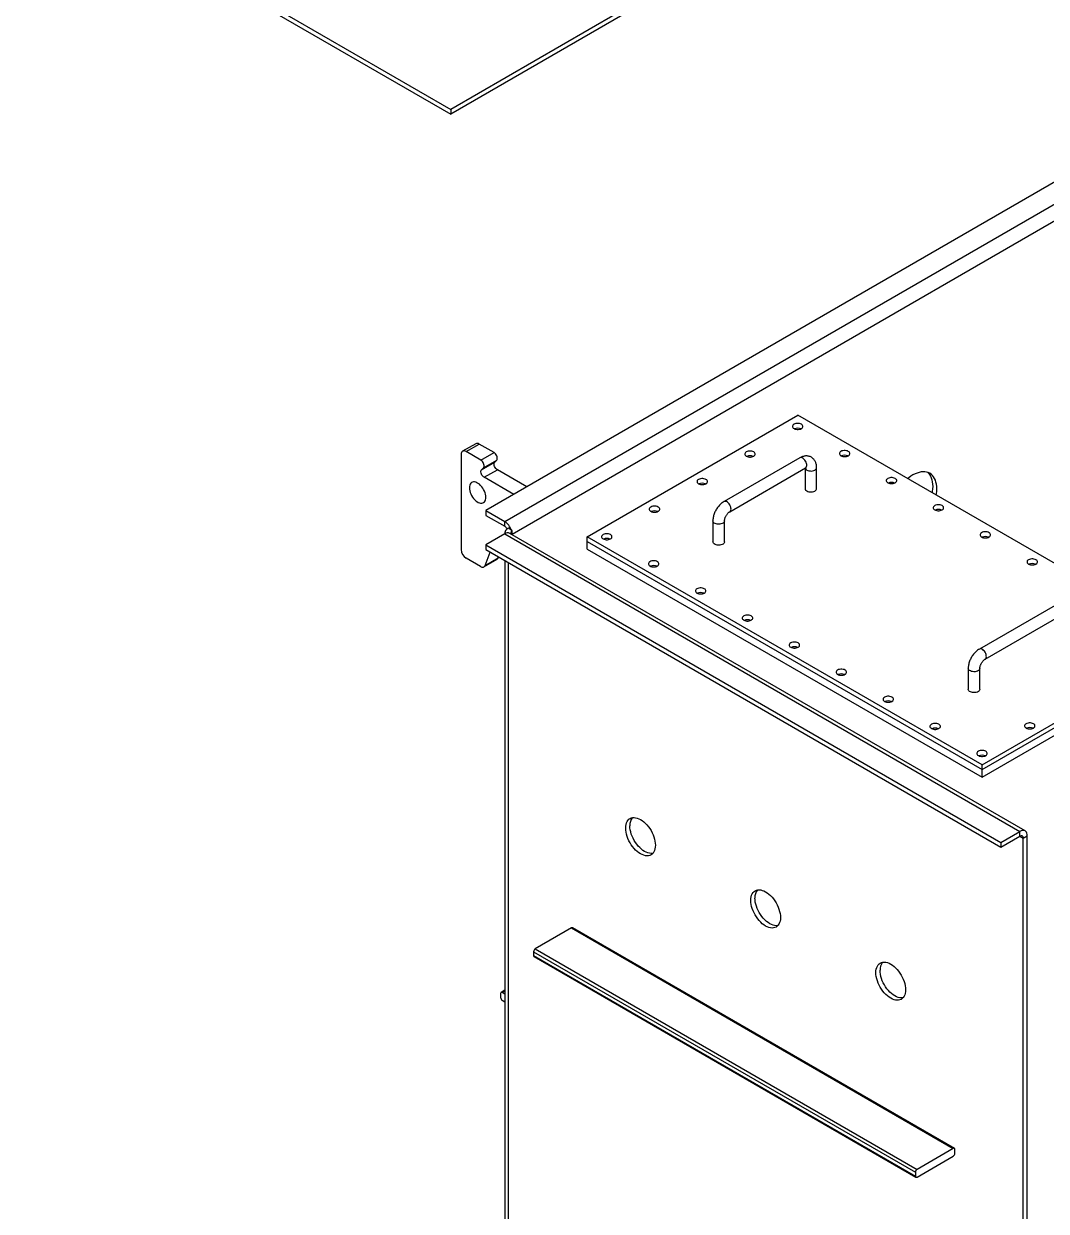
# Model space of a CAD drawing. Header units: inches. Extents: x 0.1 to 16.9, y 0.1 to 10.9.
# Drawn here: x 11.444 to 13.16, y 7.198 to 9.19 of the extents above; entities that cross this region are included whole.
import ezdxf

# ---------------------------------------------------------------- set-up
doc = ezdxf.new("R2010")
doc.units = ezdxf.units.IN
doc.header["$MEASUREMENT"] = 0

msp = doc.modelspace()

# ---------------------------------------------------------------- linework, layer by layer
at = {"color": 7, "linetype": 'Continuous', "lineweight": 25}
for p, q in [((13.57226, 9.86137), (12.16081, 9.04655)), ((13.57226, 9.85339), (12.16081, 9.03858)), ((11.23549, 9.58073), (12.16081, 9.04655)), ((11.23549, 9.57275), (12.16081, 9.03858)), ((13.56491, 9.15008), (12.21975, 8.37353)), ((12.25152, 8.3552), (13.59668, 9.13174)), ((13.60911, 9.11021), (12.26395, 8.33367)), ((12.16081, 9.04655), (12.16081, 9.03858)), ((12.38963, 8.32969), (12.74318, 8.53379)), ((13.40609, 8.1511), (12.74318, 8.53379)), ((12.20285, 8.48573), (12.18075, 8.47298)), ((12.17832, 8.46761), (12.17832, 8.30813)), ((12.18661, 8.4724), (12.20871, 8.48515)), ((12.21147, 8.45805), (12.18661, 8.4724)), ((12.23356, 8.4708), (12.20871, 8.48515)), ((12.21147, 8.45805), (12.23356, 8.4708)), ((12.21257, 8.4421), (12.23467, 8.45485)), ((12.21589, 8.44529), (12.23798, 8.45804)), ((12.23467, 8.45485), (12.23798, 8.45804)), ((12.74653, 8.46198), (12.61947, 8.38863)), ((12.21257, 8.4421), (12.21589, 8.44529)), ((12.21699, 8.42934), (12.23909, 8.4421)), ((12.26671, 8.40064), (12.21699, 8.42934)), ((12.28881, 8.4134), (12.23909, 8.4421)), ((12.62923, 8.37171), (12.75629, 8.44506)), ((12.75545, 8.44458), (12.75545, 8.41046)), ((12.77498, 8.41046), (12.77498, 8.44555)), ((12.21975, 8.37353), (12.25152, 8.3552)), ((12.21975, 8.37353), (12.21975, 8.36556)), ((12.21975, 8.36556), (12.25152, 8.34722)), ((12.25152, 8.34722), (12.25152, 8.3552)), ((12.60077, 8.35625), (12.60077, 8.32117)), ((12.62031, 8.32117), (12.62031, 8.35625)), ((12.25152, 8.33447), (12.21975, 8.31613)), ((12.25152, 8.33447), (13.11607, 7.83537)), ((12.25189, 8.33686), (12.25189, 8.33468)), ((12.26265, 8.34079), (12.25704, 8.34403)), ((13.12486, 7.83624), (12.26031, 8.33534)), ((12.26395, 8.34005), (12.26265, 8.34079)), ((12.26395, 8.33367), (12.26357, 8.33345)), ((12.26395, 8.33367), (12.26395, 8.34005)), ((12.26395, 8.33367), (12.26395, 8.33323)), ((13.05254, 7.947), (12.38963, 8.32969)), ((12.38963, 8.32171), (12.38963, 8.32969)), ((12.21975, 8.31613), (13.0843, 7.81704)), ((12.21975, 8.31613), (12.21975, 8.30815)), ((12.21975, 8.30815), (13.0843, 7.80906)), ((12.38963, 8.32171), (13.05254, 7.93902)), ((12.38963, 8.30895), (12.38963, 8.32171)), ((12.38963, 8.30895), (13.05254, 7.92626)), ((12.21085, 8.27979), (12.18661, 8.29378)), ((12.2167, 8.27921), (12.2388, 8.29196)), ((12.21863, 8.28157), (12.22728, 8.30381)), ((12.21863, 8.28157), (12.24072, 8.29433)), ((12.24072, 8.29433), (12.24127, 8.29573)), ((12.25189, 8.2896), (12.25189, 6.15835)), ((12.25704, 8.28663), (12.25704, 6.15118)), ((13.17506, 8.21459), (13.048, 8.14125)), ((13.05776, 8.12433), (13.18482, 8.19768)), ((13.05254, 7.947), (13.40609, 8.1511)), ((13.05254, 7.93902), (13.40609, 8.14312)), ((13.05254, 7.92626), (13.40609, 8.13037)), ((13.0293, 8.10887), (13.0293, 8.07378)), ((13.04883, 8.07378), (13.04883, 8.10887)), ((13.05254, 7.93902), (13.05254, 7.947)), ((13.05254, 7.92626), (13.05254, 7.93902)), ((13.0843, 7.81704), (13.11607, 7.83537)), ((13.11607, 7.8274), (13.11607, 7.83537)), ((13.12159, 7.82421), (13.1285, 7.8282)), ((13.1285, 5.66404), (13.1285, 7.8282)), ((13.0843, 7.80906), (13.11607, 7.8274)), ((13.0843, 7.81704), (13.0843, 7.80906)), ((13.11607, 7.8274), (13.12159, 7.82421)), ((13.12159, 5.66006), (13.12159, 7.82421)), ((12.36339, 7.67343), (12.30262, 7.63835)), ((12.36339, 7.67343), (13.0042, 7.30349)), ((13.00615, 7.30369), (12.36534, 7.67362)), ((12.29986, 7.63356), (12.94067, 7.26363)), ((12.29986, 7.63356), (12.29986, 7.62719)), ((12.30262, 7.63835), (12.94343, 7.26841)), ((12.29986, 7.62719), (12.94067, 7.25725)), ((12.30067, 7.6254), (12.94148, 7.25546)), ((12.24461, 7.56336), (12.24461, 7.55698)), ((12.25189, 7.56889), (12.24542, 7.56515)), ((12.25189, 7.56757), (12.24738, 7.56496)), ((12.25189, 7.56235), (12.24738, 7.56496)), ((12.24738, 7.5522), (12.25189, 7.54959)), ((13.0042, 7.30349), (12.94343, 7.26841)), ((12.94343, 7.25566), (13.0042, 7.29074)), ((13.00696, 7.29552), (13.00696, 7.3019)), ((12.94067, 7.26363), (12.94067, 7.25725))]:
    msp.add_line(p, q, dxfattribs=at)
at = {"color": 7, "linetype": 'Continuous', "lineweight": 25, "flags": 128}
for points in [[(12.73696, 8.51107), (12.7385, 8.51036), (12.74028, 8.50987), (12.74219, 8.50961), (12.74416, 8.50961), (12.74608, 8.50987), (12.74786, 8.51036), (12.74939, 8.51107), (12.75062, 8.51196), (12.75147, 8.51298), (12.75191, 8.51409), (12.75191, 8.51522), (12.75147, 8.51633), (12.75062, 8.51735), (12.74939, 8.51824), (12.74786, 8.51895), (12.74608, 8.51944), (12.74416, 8.5197), (12.74219, 8.5197), (12.74028, 8.51944), (12.7385, 8.51895), (12.73696, 8.51824), (12.73574, 8.51735), (12.73488, 8.51633), (12.73445, 8.51522), (12.73445, 8.51409), (12.73488, 8.51298), (12.73574, 8.51196), (12.73696, 8.51107)], [(12.18661, 8.4724), (12.18499, 8.47315), (12.18344, 8.4735), (12.182, 8.47344), (12.18075, 8.47298), (12.17972, 8.47212), (12.17895, 8.47091), (12.17848, 8.46939), (12.17832, 8.46761)], [(12.23798, 8.45804), (12.23866, 8.45901), (12.23903, 8.46031), (12.23906, 8.46185), (12.23877, 8.46355), (12.23817, 8.4653), (12.23728, 8.467), (12.23617, 8.46854), (12.23491, 8.46983), (12.23356, 8.4708)], [(12.65686, 8.46482), (12.6584, 8.46412), (12.66017, 8.46362), (12.66209, 8.46337), (12.66406, 8.46337), (12.66598, 8.46362), (12.66775, 8.46412), (12.66929, 8.46482), (12.67052, 8.46571), (12.67137, 8.46674), (12.67181, 8.46784), (12.67181, 8.46898), (12.67137, 8.47009), (12.67052, 8.47111), (12.66929, 8.472), (12.66775, 8.47271), (12.66598, 8.4732), (12.66406, 8.47345), (12.66209, 8.47345), (12.66017, 8.4732), (12.6584, 8.47271), (12.65686, 8.472), (12.65564, 8.47111), (12.65478, 8.47009), (12.65434, 8.46898), (12.65434, 8.46784), (12.65478, 8.46674), (12.65564, 8.46571), (12.65686, 8.46482)], [(12.81569, 8.46562), (12.81722, 8.46491), (12.819, 8.46442), (12.82092, 8.46417), (12.82288, 8.46417), (12.8248, 8.46442), (12.82658, 8.46491), (12.82811, 8.46562), (12.82934, 8.46651), (12.8302, 8.46753), (12.83063, 8.46864), (12.83063, 8.46978), (12.8302, 8.47089), (12.82934, 8.47191), (12.82811, 8.4728), (12.82658, 8.47351), (12.8248, 8.474), (12.82288, 8.47425), (12.82092, 8.47425), (12.819, 8.474), (12.81722, 8.47351), (12.81569, 8.4728), (12.81446, 8.47191), (12.8136, 8.47089), (12.81317, 8.46978), (12.81317, 8.46864), (12.8136, 8.46753), (12.81446, 8.46651), (12.81569, 8.46562)], [(12.21589, 8.44529), (12.21656, 8.44626), (12.21693, 8.44755), (12.21697, 8.44909), (12.21667, 8.45079), (12.21607, 8.45254), (12.21519, 8.45424), (12.21408, 8.45578), (12.21281, 8.45708), (12.21147, 8.45805)], [(12.23909, 8.4421), (12.23774, 8.44307), (12.23648, 8.44436), (12.23537, 8.4459), (12.23449, 8.4476), (12.23388, 8.44935), (12.23359, 8.45105), (12.23363, 8.45259), (12.234, 8.45389), (12.23467, 8.45485)], [(12.75629, 8.44506), (12.75667, 8.44532), (12.75751, 8.44626), (12.75806, 8.44755), (12.7583, 8.44911), (12.75822, 8.45088), (12.75782, 8.45277), (12.75712, 8.4547), (12.75616, 8.45657), (12.75497, 8.4583), (12.75361, 8.45981), (12.75216, 8.46102), (12.75066, 8.46188), (12.7492, 8.46235), (12.74785, 8.46241), (12.74666, 8.46205), (12.74653, 8.46198)], [(12.21699, 8.42934), (12.21565, 8.43031), (12.21438, 8.4316), (12.21327, 8.43315), (12.21239, 8.43484), (12.21179, 8.43659), (12.21149, 8.43829), (12.21153, 8.43983), (12.2119, 8.44113), (12.21257, 8.4421)], [(12.57676, 8.41858), (12.5783, 8.41787), (12.58007, 8.41738), (12.58199, 8.41713), (12.58396, 8.41713), (12.58588, 8.41738), (12.58765, 8.41787), (12.58919, 8.41858), (12.59042, 8.41947), (12.59127, 8.4205), (12.59171, 8.4216), (12.59171, 8.42274), (12.59127, 8.42385), (12.59042, 8.42487), (12.58919, 8.42576), (12.58765, 8.42647), (12.58588, 8.42696), (12.58396, 8.42721), (12.58199, 8.42721), (12.58007, 8.42696), (12.5783, 8.42647), (12.57676, 8.42576), (12.57553, 8.42487), (12.57468, 8.42385), (12.57424, 8.42274), (12.57424, 8.4216), (12.57468, 8.4205), (12.57553, 8.41947), (12.57676, 8.41858)], [(12.75831, 8.44156), (12.75996, 8.4408), (12.76185, 8.44025), (12.7639, 8.43996), (12.76601, 8.43993), (12.76809, 8.44016), (12.77003, 8.44064), (12.77174, 8.44135), (12.77315, 8.44226), (12.77419, 8.44332), (12.77481, 8.44448), (12.77498, 8.44555)], [(12.89441, 8.42018), (12.89594, 8.41947), (12.89772, 8.41898), (12.89964, 8.41872), (12.9016, 8.41872), (12.90352, 8.41898), (12.9053, 8.41947), (12.90684, 8.42018), (12.90806, 8.42107), (12.90892, 8.42209), (12.90935, 8.4232), (12.90935, 8.42433), (12.90892, 8.42544), (12.90806, 8.42646), (12.90684, 8.42735), (12.9053, 8.42806), (12.90352, 8.42855), (12.9016, 8.42881), (12.89964, 8.42881), (12.89772, 8.42855), (12.89594, 8.42806), (12.89441, 8.42735), (12.89318, 8.42646), (12.89232, 8.42544), (12.89189, 8.42433), (12.89189, 8.4232), (12.89232, 8.42209), (12.89318, 8.42107), (12.89441, 8.42018)], [(12.97563, 8.3996), (12.97597, 8.40177), (12.97643, 8.40603), (12.97658, 8.41015), (12.97643, 8.41409), (12.97597, 8.41783), (12.97521, 8.42133), (12.97416, 8.42457), (12.97283, 8.42753), (12.97121, 8.43018), (12.96934, 8.4325), (12.96721, 8.43447), (12.96485, 8.43608), (12.96227, 8.43732), (12.9595, 8.43818), (12.95655, 8.43864), (12.95345, 8.43872), (12.95023, 8.4384), (12.94689, 8.43769), (12.94348, 8.43659), (12.94002, 8.43512), (12.93653, 8.43328), (12.93304, 8.43109), (12.92957, 8.42856), (12.92786, 8.42718)], [(12.96118, 8.43771), (12.96243, 8.43648), (12.96431, 8.43416), (12.96592, 8.43152), (12.96726, 8.42856), (12.96831, 8.42532), (12.96907, 8.42182), (12.96952, 8.41808), (12.96967, 8.41414), (12.96952, 8.41002), (12.96907, 8.40575), (12.96873, 8.40358)], [(12.21975, 8.39585), (12.2196, 8.39832), (12.21914, 8.4009), (12.21839, 8.40356), (12.21735, 8.40622), (12.21607, 8.40883), (12.21455, 8.41132), (12.21285, 8.41365), (12.21099, 8.41576), (12.20902, 8.4176), (12.20698, 8.41913), (12.20491, 8.42032), (12.20287, 8.42114), (12.2009, 8.42158), (12.19904, 8.42162), (12.19733, 8.42126), (12.19582, 8.42051), (12.19453, 8.41939), (12.1935, 8.41793), (12.19275, 8.41614), (12.19229, 8.41408), (12.19213, 8.4118), (12.19229, 8.40933), (12.19275, 8.40674), (12.1935, 8.40409), (12.19453, 8.40143), (12.19582, 8.39882), (12.19733, 8.39632), (12.19904, 8.394), (12.2009, 8.39189), (12.20287, 8.39005), (12.20491, 8.38851), (12.20698, 8.38732), (12.20902, 8.3865), (12.21099, 8.38606), (12.21285, 8.38602), (12.21455, 8.38638), (12.21607, 8.38713), (12.21735, 8.38825), (12.21839, 8.38972), (12.21914, 8.3915), (12.2196, 8.39356), (12.21975, 8.39585)], [(12.75831, 8.40647), (12.75996, 8.40571), (12.76185, 8.40517), (12.7639, 8.40487), (12.76601, 8.40484), (12.76809, 8.40507), (12.77003, 8.40555), (12.77174, 8.40626), (12.77315, 8.40717), (12.77419, 8.40823), (12.77481, 8.4094), (12.77498, 8.41046)], [(12.62923, 8.37172), (12.62961, 8.37197), (12.63045, 8.37292), (12.631, 8.3742), (12.63125, 8.37576), (12.63116, 8.37753), (12.63077, 8.37942), (12.63007, 8.38135), (12.6291, 8.38322), (12.62791, 8.38495), (12.62656, 8.38646), (12.6251, 8.38767), (12.6236, 8.38853), (12.62215, 8.389), (12.62079, 8.38906), (12.6196, 8.3887), (12.61946, 8.38863)], [(12.49666, 8.37234), (12.4982, 8.37163), (12.49997, 8.37114), (12.50189, 8.37089), (12.50386, 8.37089), (12.50578, 8.37114), (12.50755, 8.37163), (12.50909, 8.37234), (12.51032, 8.37323), (12.51117, 8.37425), (12.51161, 8.37536), (12.51161, 8.3765), (12.51117, 8.3776), (12.51032, 8.37863), (12.50909, 8.37952), (12.50755, 8.38023), (12.50578, 8.38072), (12.50386, 8.38097), (12.50189, 8.38097), (12.49997, 8.38072), (12.4982, 8.38023), (12.49666, 8.37952), (12.49543, 8.37863), (12.49458, 8.3776), (12.49414, 8.3765), (12.49414, 8.37536), (12.49458, 8.37425), (12.49543, 8.37323), (12.49666, 8.37234)], [(12.97313, 8.37473), (12.97467, 8.37402), (12.97644, 8.37353), (12.97836, 8.37328), (12.98033, 8.37328), (12.98224, 8.37353), (12.98402, 8.37402), (12.98556, 8.37473), (12.98678, 8.37562), (12.98764, 8.37665), (12.98808, 8.37775), (12.98808, 8.37889), (12.98764, 8.38), (12.98678, 8.38102), (12.98556, 8.38191), (12.98402, 8.38262), (12.98224, 8.38311), (12.98033, 8.38336), (12.97836, 8.38336), (12.97644, 8.38311), (12.97467, 8.38262), (12.97313, 8.38191), (12.9719, 8.38102), (12.97105, 8.38), (12.97061, 8.37889), (12.97061, 8.37775), (12.97105, 8.37665), (12.9719, 8.37562), (12.97313, 8.37473)], [(12.62031, 8.35625), (12.62027, 8.35579), (12.61988, 8.3546), (12.61904, 8.35348), (12.61781, 8.35249), (12.61624, 8.35167), (12.6144, 8.35107), (12.61238, 8.35072), (12.61028, 8.35062), (12.60818, 8.35078), (12.6062, 8.3512), (12.60442, 8.35186), (12.60293, 8.35272), (12.60179, 8.35375), (12.60106, 8.35489), (12.60078, 8.3561), (12.60077, 8.35626)], [(12.25704, 8.34403), (12.25525, 8.34282), (12.25381, 8.34146), (12.25275, 8.33999), (12.25211, 8.33844), (12.25189, 8.33686), (12.25211, 8.33527), (12.25224, 8.33486)], [(12.41656, 8.3261), (12.4181, 8.32539), (12.41987, 8.3249), (12.42179, 8.32465), (12.42376, 8.32465), (12.42567, 8.3249), (12.42745, 8.32539), (12.42899, 8.3261), (12.43021, 8.32699), (12.43107, 8.32801), (12.43151, 8.32912), (12.43151, 8.33026), (12.43107, 8.33136), (12.43021, 8.33239), (12.42899, 8.33327), (12.42745, 8.33398), (12.42567, 8.33448), (12.42376, 8.33473), (12.42179, 8.33473), (12.41987, 8.33448), (12.4181, 8.33398), (12.41656, 8.33327), (12.41533, 8.33239), (12.41448, 8.33136), (12.41404, 8.33026), (12.41404, 8.32912), (12.41448, 8.32801), (12.41533, 8.32699), (12.41656, 8.3261)], [(13.05185, 8.32929), (13.05339, 8.32858), (13.05516, 8.32809), (13.05708, 8.32783), (13.05905, 8.32783), (13.06097, 8.32809), (13.06274, 8.32858), (13.06428, 8.32929), (13.0655, 8.33018), (13.06636, 8.3312), (13.0668, 8.33231), (13.0668, 8.33344), (13.06636, 8.33455), (13.0655, 8.33558), (13.06428, 8.33646), (13.06274, 8.33717), (13.06097, 8.33767), (13.05905, 8.33792), (13.05708, 8.33792), (13.05516, 8.33767), (13.05339, 8.33717), (13.05185, 8.33646), (13.05062, 8.33558), (13.04977, 8.33455), (13.04933, 8.33344), (13.04933, 8.33231), (13.04977, 8.3312), (13.05062, 8.33018), (13.05185, 8.32929)], [(12.62031, 8.32117), (12.62027, 8.32071), (12.61988, 8.31951), (12.61904, 8.31839), (12.61781, 8.3174), (12.61624, 8.31659), (12.6144, 8.31599), (12.61238, 8.31563), (12.61028, 8.31553), (12.60818, 8.31569), (12.6062, 8.31612), (12.60442, 8.31677), (12.60293, 8.31763), (12.60179, 8.31866), (12.60106, 8.31981), (12.60078, 8.32101), (12.60077, 8.32117)], [(12.49528, 8.28065), (12.49682, 8.27995), (12.49859, 8.27945), (12.50051, 8.2792), (12.50248, 8.2792), (12.5044, 8.27945), (12.50617, 8.27995), (12.50771, 8.28065), (12.50893, 8.28154), (12.50979, 8.28257), (12.51023, 8.28367), (12.51023, 8.28481), (12.50979, 8.28592), (12.50893, 8.28694), (12.50771, 8.28783), (12.50617, 8.28854), (12.5044, 8.28903), (12.50248, 8.28928), (12.50051, 8.28928), (12.49859, 8.28903), (12.49682, 8.28854), (12.49528, 8.28783), (12.49405, 8.28694), (12.4932, 8.28592), (12.49276, 8.28481), (12.49276, 8.28367), (12.4932, 8.28257), (12.49405, 8.28154), (12.49528, 8.28065)], [(13.13057, 8.28384), (13.13211, 8.28314), (13.13388, 8.28264), (13.1358, 8.28239), (13.13777, 8.28239), (13.13969, 8.28264), (13.14146, 8.28314), (13.143, 8.28384), (13.14423, 8.28473), (13.14508, 8.28576), (13.14552, 8.28686), (13.14552, 8.288), (13.14508, 8.28911), (13.14423, 8.29013), (13.143, 8.29102), (13.14146, 8.29173), (13.13969, 8.29222), (13.13777, 8.29247), (13.1358, 8.29247), (13.13388, 8.29222), (13.13211, 8.29173), (13.13057, 8.29102), (13.12934, 8.29013), (13.12849, 8.28911), (13.12805, 8.288), (13.12805, 8.28686), (13.12849, 8.28576), (13.12934, 8.28473), (13.13057, 8.28384)], [(12.21085, 8.27979), (12.2121, 8.27917), (12.21333, 8.27879), (12.2145, 8.27866), (12.21559, 8.27877), (12.21657, 8.27913), (12.21741, 8.27973), (12.2181, 8.28055), (12.21863, 8.28157)], [(12.574, 8.23521), (12.57554, 8.2345), (12.57731, 8.23401), (12.57923, 8.23376), (12.5812, 8.23376), (12.58312, 8.23401), (12.58489, 8.2345), (12.58643, 8.23521), (12.58765, 8.2361), (12.58851, 8.23712), (12.58895, 8.23823), (12.58895, 8.23937), (12.58851, 8.24047), (12.58765, 8.2415), (12.58643, 8.24239), (12.58489, 8.24309), (12.58312, 8.24359), (12.5812, 8.24384), (12.57923, 8.24384), (12.57731, 8.24359), (12.57554, 8.24309), (12.574, 8.24239), (12.57277, 8.2415), (12.57192, 8.24047), (12.57148, 8.23937), (12.57148, 8.23823), (12.57192, 8.23712), (12.57277, 8.2361), (12.574, 8.23521)], [(12.65272, 8.18977), (12.65426, 8.18906), (12.65603, 8.18856), (12.65795, 8.18831), (12.65992, 8.18831), (12.66184, 8.18856), (12.66361, 8.18906), (12.66515, 8.18977), (12.66638, 8.19065), (12.66723, 8.19168), (12.66767, 8.19279), (12.66767, 8.19392), (12.66723, 8.19503), (12.66638, 8.19605), (12.66515, 8.19694), (12.66361, 8.19765), (12.66184, 8.19814), (12.65992, 8.1984), (12.65795, 8.1984), (12.65603, 8.19814), (12.65426, 8.19765), (12.65272, 8.19694), (12.65149, 8.19605), (12.65064, 8.19503), (12.6502, 8.19392), (12.6502, 8.19279), (12.65064, 8.19168), (12.65149, 8.19065), (12.65272, 8.18977)], [(12.73144, 8.14432), (12.73298, 8.14361), (12.73475, 8.14312), (12.73667, 8.14287), (12.73864, 8.14287), (12.74056, 8.14312), (12.74233, 8.14361), (12.74387, 8.14432), (12.7451, 8.14521), (12.74595, 8.14623), (12.74639, 8.14734), (12.74639, 8.14848), (12.74595, 8.14958), (12.7451, 8.15061), (12.74387, 8.1515), (12.74233, 8.1522), (12.74056, 8.1527), (12.73864, 8.15295), (12.73667, 8.15295), (12.73475, 8.1527), (12.73298, 8.1522), (12.73144, 8.1515), (12.73021, 8.15061), (12.72936, 8.14958), (12.72892, 8.14848), (12.72892, 8.14734), (12.72936, 8.14623), (12.73021, 8.14521), (12.73144, 8.14432)], [(13.05776, 8.12433), (13.05814, 8.12459), (13.05898, 8.12553), (13.05953, 8.12681), (13.05977, 8.12838), (13.05969, 8.13014), (13.05929, 8.13204), (13.0586, 8.13396), (13.05763, 8.13584), (13.05644, 8.13757), (13.05508, 8.13907), (13.05363, 8.14028), (13.05213, 8.14115), (13.05067, 8.14162), (13.04932, 8.14168), (13.04813, 8.14132), (13.04799, 8.14124)], [(12.81016, 8.09888), (12.8117, 8.09817), (12.81347, 8.09768), (12.81539, 8.09742), (12.81736, 8.09742), (12.81928, 8.09768), (12.82105, 8.09817), (12.82259, 8.09888), (12.82382, 8.09976), (12.82467, 8.10079), (12.82511, 8.1019), (12.82511, 8.10303), (12.82467, 8.10414), (12.82382, 8.10516), (12.82259, 8.10605), (12.82105, 8.10676), (12.81928, 8.10725), (12.81736, 8.10751), (12.81539, 8.10751), (12.81347, 8.10725), (12.8117, 8.10676), (12.81016, 8.10605), (12.80893, 8.10516), (12.80808, 8.10414), (12.80764, 8.10303), (12.80764, 8.1019), (12.80808, 8.10079), (12.80893, 8.09976), (12.81016, 8.09888)], [(13.04883, 8.10887), (13.0488, 8.10841), (13.0484, 8.10721), (13.04757, 8.10609), (13.04634, 8.1051), (13.04477, 8.10429), (13.04293, 8.10369), (13.04091, 8.10333), (13.0388, 8.10323), (13.03671, 8.1034), (13.03473, 8.10382), (13.03295, 8.10447), (13.03146, 8.10533), (13.03032, 8.10636), (13.02959, 8.10751), (13.02931, 8.10871), (13.0293, 8.10887)], [(13.04883, 8.07378), (13.0488, 8.07332), (13.0484, 8.07213), (13.04757, 8.07101), (13.04634, 8.07002), (13.04477, 8.0692), (13.04293, 8.0686), (13.04091, 8.06824), (13.0388, 8.06815), (13.03671, 8.06831), (13.03473, 8.06873), (13.03295, 8.06939), (13.03146, 8.07025), (13.03032, 8.07128), (13.02959, 8.07242), (13.02931, 8.07363), (13.0293, 8.07378)], [(12.88888, 8.05343), (12.89042, 8.05272), (12.89219, 8.05223), (12.89411, 8.05198), (12.89608, 8.05198), (12.898, 8.05223), (12.89977, 8.05272), (12.90131, 8.05343), (12.90254, 8.05432), (12.90339, 8.05534), (12.90383, 8.05645), (12.90383, 8.05759), (12.90339, 8.0587), (12.90254, 8.05972), (12.90131, 8.06061), (12.89977, 8.06132), (12.898, 8.06181), (12.89608, 8.06206), (12.89411, 8.06206), (12.89219, 8.06181), (12.89042, 8.06132), (12.88888, 8.06061), (12.88765, 8.05972), (12.8868, 8.0587), (12.88636, 8.05759), (12.88636, 8.05645), (12.8868, 8.05534), (12.88765, 8.05432), (12.88888, 8.05343)], [(12.9676, 8.00799), (12.96914, 8.00728), (12.97091, 8.00679), (12.97283, 8.00653), (12.9748, 8.00653), (12.97672, 8.00679), (12.97849, 8.00728), (12.98003, 8.00799), (12.98126, 8.00888), (12.98211, 8.0099), (12.98255, 8.01101), (12.98255, 8.01214), (12.98211, 8.01325), (12.98126, 8.01427), (12.98003, 8.01516), (12.97849, 8.01587), (12.97672, 8.01636), (12.9748, 8.01662), (12.97283, 8.01662), (12.97091, 8.01636), (12.96914, 8.01587), (12.9676, 8.01516), (12.96638, 8.01427), (12.96552, 8.01325), (12.96508, 8.01214), (12.96508, 8.01101), (12.96552, 8.0099), (12.96638, 8.00888), (12.9676, 8.00799)], [(13.12643, 8.00878), (13.12796, 8.00808), (13.12974, 8.00758), (13.13166, 8.00733), (13.13362, 8.00733), (13.13554, 8.00758), (13.13732, 8.00808), (13.13886, 8.00878), (13.14008, 8.00967), (13.14094, 8.0107), (13.14137, 8.0118), (13.14137, 8.01294), (13.14094, 8.01405), (13.14008, 8.01507), (13.13886, 8.01596), (13.13732, 8.01667), (13.13554, 8.01716), (13.13362, 8.01741), (13.13166, 8.01741), (13.12974, 8.01716), (13.12796, 8.01667), (13.12643, 8.01596), (13.1252, 8.01507), (13.12434, 8.01405), (13.12391, 8.01294), (13.12391, 8.0118), (13.12434, 8.0107), (13.1252, 8.00967), (13.12643, 8.00878)], [(13.04632, 7.96254), (13.04786, 7.96183), (13.04964, 7.96134), (13.05155, 7.96109), (13.05352, 7.96109), (13.05544, 7.96134), (13.05721, 7.96183), (13.05875, 7.96254), (13.05998, 7.96343), (13.06083, 7.96445), (13.06127, 7.96556), (13.06127, 7.9667), (13.06083, 7.96781), (13.05998, 7.96883), (13.05875, 7.96972), (13.05721, 7.97043), (13.05544, 7.97092), (13.05352, 7.97117), (13.05155, 7.97117), (13.04964, 7.97092), (13.04786, 7.97043), (13.04632, 7.96972), (13.0451, 7.96883), (13.04424, 7.96781), (13.0438, 7.9667), (13.0438, 7.96556), (13.04424, 7.96445), (13.0451, 7.96343), (13.04632, 7.96254)], [(12.45454, 7.84089), (12.45469, 7.84402), (12.45516, 7.84692), (12.45593, 7.84957), (12.457, 7.85193), (12.45835, 7.85396), (12.45996, 7.85566), (12.46182, 7.85699), (12.4639, 7.85793), (12.46617, 7.85848), (12.46861, 7.85863), (12.47118, 7.85838), (12.47386, 7.85772), (12.47661, 7.85667), (12.4794, 7.85525), (12.48218, 7.85346), (12.48493, 7.85133), (12.48761, 7.8489), (12.49018, 7.84618), (12.49262, 7.84321), (12.49489, 7.84004), (12.49697, 7.83669), (12.49883, 7.83322), (12.50044, 7.82966), (12.50179, 7.82607), (12.50286, 7.82248), (12.50363, 7.81894), (12.5041, 7.81549), (12.50425, 7.81219), (12.5041, 7.80907), (12.50363, 7.80616), (12.50286, 7.80351), (12.50179, 7.80116), (12.50044, 7.79912), (12.49883, 7.79742), (12.49697, 7.79609), (12.49489, 7.79515), (12.49262, 7.7946), (12.49018, 7.79445), (12.48761, 7.79471), (12.48493, 7.79536), (12.48218, 7.79641), (12.4794, 7.79783), (12.47661, 7.79962), (12.47386, 7.80175), (12.47118, 7.80418), (12.46861, 7.8069), (12.46617, 7.80987), (12.4639, 7.81304), (12.46182, 7.81639), (12.45996, 7.81986), (12.45835, 7.82342), (12.457, 7.82702), (12.45593, 7.83061), (12.45516, 7.83414), (12.45469, 7.83759), (12.45454, 7.84089)], [(12.50008, 7.79868), (12.49953, 7.79859), (12.49709, 7.79844), (12.49451, 7.79869), (12.49183, 7.79935), (12.48908, 7.80039), (12.4863, 7.80182), (12.48352, 7.80361), (12.48077, 7.80573), (12.47809, 7.80817), (12.47551, 7.81089), (12.47307, 7.81386), (12.4708, 7.81703), (12.46872, 7.82038), (12.46686, 7.82385), (12.46525, 7.82741), (12.4639, 7.831), (12.46284, 7.83459), (12.46206, 7.83813), (12.4616, 7.84157), (12.46144, 7.84488)], [(13.1285, 7.8282), (13.12834, 7.83035), (13.12789, 7.83228), (13.12714, 7.83393), (13.12612, 7.83526), (13.12486, 7.83624), (13.12337, 7.83685), (13.12171, 7.83707), (13.11991, 7.83689), (13.11801, 7.83632), (13.11607, 7.83537)], [(12.66446, 7.71971), (12.66461, 7.72283), (12.66508, 7.72573), (12.66585, 7.72838), (12.66692, 7.73074), (12.66827, 7.73278), (12.66988, 7.73447), (12.67174, 7.7358), (12.67382, 7.73675), (12.67609, 7.7373), (12.67853, 7.73745), (12.68111, 7.73719), (12.68379, 7.73654), (12.68653, 7.73549), (12.68932, 7.73406), (12.6921, 7.73227), (12.69485, 7.73015), (12.69753, 7.72771), (12.7001, 7.72499), (12.70254, 7.72203), (12.70482, 7.71885), (12.7069, 7.71551), (12.70875, 7.71203), (12.71037, 7.70848), (12.71171, 7.70488), (12.71278, 7.70129), (12.71355, 7.69775), (12.71402, 7.69431), (12.71418, 7.691), (12.71402, 7.68788), (12.71355, 7.68498), (12.71278, 7.68233), (12.71171, 7.67997), (12.71037, 7.67793), (12.70875, 7.67624), (12.7069, 7.67491), (12.70482, 7.67396), (12.70254, 7.67341), (12.7001, 7.67326), (12.69753, 7.67352), (12.69485, 7.67417), (12.6921, 7.67522), (12.68932, 7.67665), (12.68653, 7.67844), (12.68379, 7.68056), (12.68111, 7.683), (12.67853, 7.68572), (12.67609, 7.68868), (12.67382, 7.69186), (12.67174, 7.6952), (12.66988, 7.69868), (12.66827, 7.70223), (12.66692, 7.70583), (12.66585, 7.70942), (12.66508, 7.71296), (12.66461, 7.7164), (12.66446, 7.71971)], [(12.71, 7.67749), (12.70945, 7.6774), (12.70701, 7.67725), (12.70443, 7.67751), (12.70175, 7.67816), (12.69901, 7.67921), (12.69622, 7.68063), (12.69344, 7.68242), (12.69069, 7.68455), (12.68801, 7.68699), (12.68544, 7.6897), (12.683, 7.69267), (12.68072, 7.69585), (12.67864, 7.69919), (12.67679, 7.70266), (12.67517, 7.70622), (12.67383, 7.70982), (12.67276, 7.71341), (12.67199, 7.71694), (12.67152, 7.72039), (12.67136, 7.72369)], [(12.87438, 7.59852), (12.87454, 7.60164), (12.875, 7.60455), (12.87578, 7.6072), (12.87684, 7.60955), (12.87819, 7.61159), (12.8798, 7.61329), (12.88166, 7.61462), (12.88374, 7.61556), (12.88601, 7.61611), (12.88845, 7.61626), (12.89103, 7.616), (12.89371, 7.61535), (12.89646, 7.6143), (12.89924, 7.61288), (12.90202, 7.61109), (12.90477, 7.60896), (12.90745, 7.60653), (12.91003, 7.60381), (12.91247, 7.60084), (12.91474, 7.59767), (12.91682, 7.59432), (12.91868, 7.59085), (12.92029, 7.58729), (12.92164, 7.5837), (12.9227, 7.58011), (12.92348, 7.57657), (12.92394, 7.57312), (12.9241, 7.56982), (12.92394, 7.56669), (12.92348, 7.56379), (12.9227, 7.56114), (12.92164, 7.55878), (12.92029, 7.55675), (12.91868, 7.55505), (12.91682, 7.55372), (12.91474, 7.55278), (12.91247, 7.55223), (12.91003, 7.55208), (12.90745, 7.55233), (12.90477, 7.55299), (12.90202, 7.55404), (12.89924, 7.55546), (12.89646, 7.55725), (12.89371, 7.55938), (12.89103, 7.56181), (12.88845, 7.56453), (12.88601, 7.5675), (12.88374, 7.57067), (12.88166, 7.57402), (12.8798, 7.57749), (12.87819, 7.58105), (12.87684, 7.58464), (12.87578, 7.58823), (12.875, 7.59177), (12.87454, 7.59522), (12.87438, 7.59852)], [(12.91993, 7.55631), (12.91937, 7.55621), (12.91693, 7.55607), (12.91436, 7.55632), (12.91168, 7.55698), (12.90893, 7.55802), (12.90615, 7.55945), (12.90336, 7.56124), (12.90061, 7.56336), (12.89793, 7.5658), (12.89536, 7.56852), (12.89292, 7.57148), (12.89065, 7.57466), (12.88857, 7.578), (12.88671, 7.58148), (12.8851, 7.58503), (12.88375, 7.58863), (12.88268, 7.59222), (12.88191, 7.59576), (12.88144, 7.5992), (12.88129, 7.60251)]]:
    msp.add_lwpolyline(points, dxfattribs=at)
at = {"color": 7, "linetype": 'Continuous', "lineweight": 25}
for centre, radius, start, end in [((12.74318, 8.49798), 0.0138, 66.80511, 113.19489), ((12.20527, 8.48036), 0.00589, 54.38242, 114.30712), ((12.66308, 8.45174), 0.0138, 66.80511, 113.19489), ((12.8219, 8.45254), 0.0138, 66.80511, 113.19489), ((12.76074, 8.44647), 0.00548, 199.36404, 243.65561), ((12.58298, 8.4055), 0.0138, 66.80511, 113.19489), ((12.76026, 8.41089), 0.00483, 185.13029, 246.18985), ((12.90062, 8.40709), 0.0138, 66.80511, 113.19489), ((12.50287, 8.35926), 0.0138, 66.80511, 113.19489), ((12.97934, 8.36165), 0.0138, 66.80511, 113.19489), ((12.23679, 8.33231), 0.02722, 18.1705, 57.24696), ((12.24544, 8.33754), 0.01143, 28.51146, 57.85951), ((12.25666, 8.32733), 0.0088, 65.53888, 125.77157), ((12.26516, 8.33686), 0.00341, 110.78342, 249.21658), ((12.42277, 8.31301), 0.0138, 66.80511, 113.19489), ((13.05806, 8.3162), 0.0138, 66.80511, 113.19489), ((12.19631, 8.30895), 0.01801, 182.60548, 237.39452), ((12.23646, 8.29583), 0.00453, 301.23302, 340.54817), ((12.50149, 8.26757), 0.0138, 66.80511, 113.19489), ((13.13678, 8.27076), 0.0138, 66.80511, 113.19489), ((12.58021, 8.22213), 0.0138, 66.80511, 113.19489), ((12.65893, 8.17668), 0.0138, 66.80511, 113.19489), ((12.73765, 8.13124), 0.0138, 66.80511, 113.19489), ((12.81638, 8.08579), 0.0138, 66.80511, 113.19489), ((12.8951, 8.04035), 0.0138, 66.80511, 113.19489), ((12.97382, 7.9949), 0.0138, 66.80511, 113.19489), ((13.13264, 7.9957), 0.0138, 66.80511, 113.19489), ((13.05254, 7.94946), 0.0138, 66.80511, 113.19489), ((12.4815, 7.84608), 0.02009, 142.2355, 183.44057), ((13.11822, 7.82476), 0.00341, 350.78596, 129.20329), ((12.69142, 7.7249), 0.02009, 142.2355, 183.44057), ((12.36453, 7.67183), 0.00196, 65.69288, 125.61758), ((12.30585, 7.63329), 0.006, 122.60548, 177.39452), ((12.30171, 7.62695), 0.00187, 172.74417, 235.94365), ((12.90134, 7.60371), 0.02009, 142.2355, 183.44057), ((12.2463, 7.56364), 0.00171, 50.79671, 189.21404), ((12.25061, 7.55726), 0.006, 182.60548, 237.39452), ((13.00528, 7.30217), 0.00171, 350.78596, 129.20329), ((13.00097, 7.29579), 0.006, 302.60548, 357.39452), ((12.94236, 7.25698), 0.00171, 170.78596, 309.20329), ((12.94667, 7.26336), 0.006, 122.60548, 177.39452)]:
    msp.add_arc(centre, radius, start, end, dxfattribs=at)
for points, knots in [([(12.77498, 8.44555), (12.77497, 8.44615), (12.77494, 8.44782), (12.7746, 8.45036), (12.7739, 8.45308), (12.77293, 8.4555), (12.77168, 8.45769), (12.77014, 8.45971), (12.76829, 8.46148), (12.76616, 8.46296), (12.76388, 8.46406), (12.76148, 8.4648), (12.75901, 8.46517), (12.75648, 8.46519), (12.75391, 8.46487), (12.75131, 8.46419), (12.74883, 8.46323), (12.74726, 8.46238), (12.74653, 8.46198)], [0, 0, 0, 0, 0.0428539, 0.1182706, 0.1844245, 0.2482534, 0.3100067, 0.3701649, 0.4352226, 0.4984182, 0.5602774, 0.6214359, 0.6825452, 0.7443741, 0.8076589, 0.8730262, 0.9408406, 1, 1, 1, 1]), ([(12.75629, 8.44506), (12.75645, 8.44515), (12.75689, 8.44539), (12.7574, 8.44559), (12.75768, 8.44564), (12.75763, 8.44564), (12.75762, 8.44564)], [0, 0, 0, 0, 0.18957687, 0.5387113, 0.89388267, 1, 1, 1, 1]), ([(12.61947, 8.38863), (12.61895, 8.38832), (12.61755, 8.38747), (12.61536, 8.38584), (12.61293, 8.38367), (12.61067, 8.38125), (12.60859, 8.37861), (12.60671, 8.3758), (12.60505, 8.37285), (12.60362, 8.36978), (12.60246, 8.36663), (12.60157, 8.36343), (12.601, 8.36026), (12.60079, 8.35787), (12.60078, 8.35656), (12.60077, 8.35625)], [0, 0, 0, 0, 0.0489875, 0.1335379, 0.2180929, 0.3024638, 0.3864815, 0.4702311, 0.5539282, 0.6378348, 0.7221697, 0.8072382, 0.893307, 0.9745755, 1, 1, 1, 1]), ([(12.62031, 8.35625), (12.62031, 8.35645), (12.62032, 8.357), (12.62045, 8.35814), (12.62078, 8.35968), (12.62132, 8.36139), (12.62207, 8.36318), (12.62301, 8.36498), (12.62411, 8.36671), (12.62531, 8.36828), (12.62655, 8.36964), (12.62776, 8.37072), (12.62866, 8.37137), (12.6291, 8.37164), (12.62923, 8.37171)], [0, 0, 0, 0, 0.0465284, 0.1326585, 0.2209169, 0.3117747, 0.4047583, 0.4991662, 0.5942033, 0.6889235, 0.7824207, 0.8740583, 0.9634747, 1, 1, 1, 1]), ([(13.048, 8.14125), (13.04748, 8.14094), (13.04608, 8.14009), (13.04389, 8.13845), (13.04146, 8.13628), (13.0392, 8.13386), (13.03712, 8.13123), (13.03524, 8.12842), (13.03357, 8.12547), (13.03215, 8.1224), (13.03099, 8.11925), (13.0301, 8.11604), (13.02953, 8.11288), (13.02932, 8.11048), (13.02931, 8.10918), (13.0293, 8.10887)], [0, 0, 0, 0, 0.0489875, 0.1335379, 0.2180929, 0.3024638, 0.3864815, 0.4702311, 0.5539282, 0.6378348, 0.7221697, 0.8072382, 0.893307, 0.9745755, 1, 1, 1, 1]), ([(13.04883, 8.10887), (13.04884, 8.10906), (13.04885, 8.10961), (13.04898, 8.11075), (13.04931, 8.1123), (13.04985, 8.114), (13.0506, 8.1158), (13.05154, 8.1176), (13.05263, 8.11932), (13.05384, 8.1209), (13.05508, 8.12225), (13.05629, 8.12334), (13.05719, 8.12399), (13.05763, 8.12425), (13.05776, 8.12433)], [0, 0, 0, 0, 0.0465284, 0.1326585, 0.2209169, 0.3117747, 0.4047583, 0.4991662, 0.5942033, 0.6889235, 0.7824207, 0.8740583, 0.9634747, 1, 1, 1, 1])]:
    msp.add_open_spline(points, degree=3, knots=knots, dxfattribs=at)

doc.saveas('drawing.dxf')
